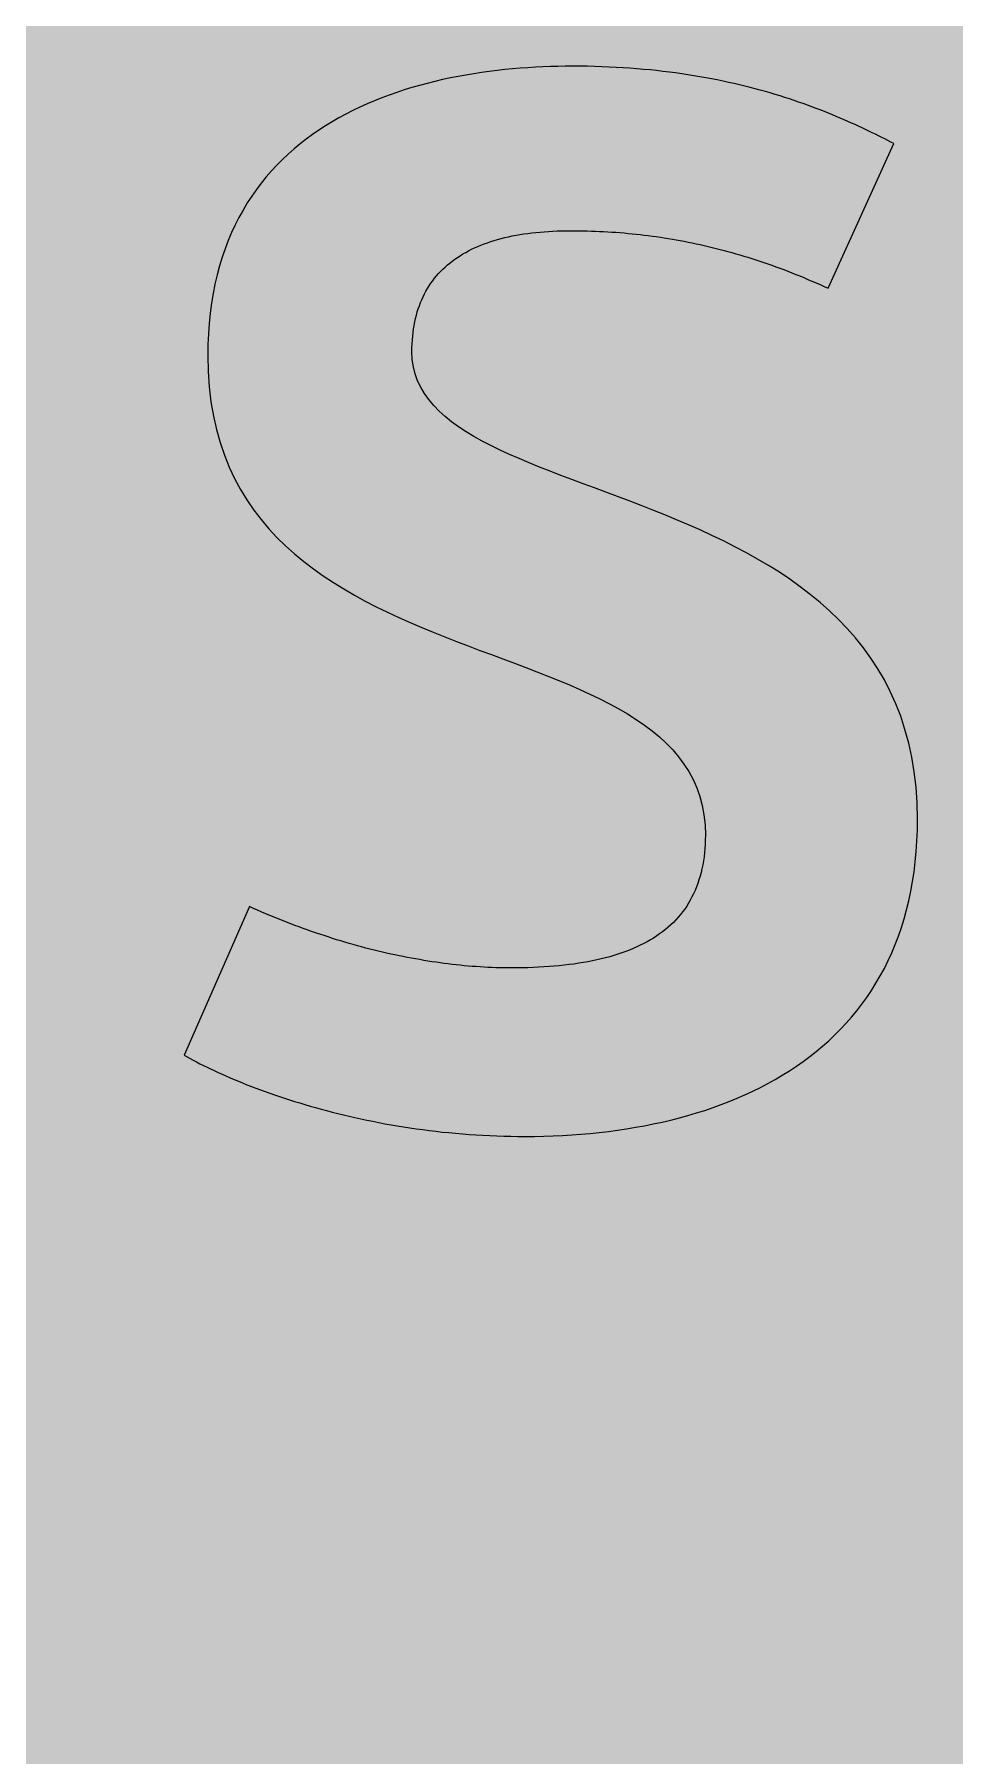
# Model space of a CAD drawing. Header units: millimetres. Extents: x 0 to 423, y 0 to 564.
# Drawn here: x 226.8 to 256.3, y 462.5 to 517.7 of the extents above; entities that cross this region are included whole.
import ezdxf

# ---------------------------------------------------------------- set-up
doc = ezdxf.new("R2010")
doc.units = ezdxf.units.MM

msp = doc.modelspace()

# ---------------------------------------------------------------- hatches: boundary and pattern name
for color, points in [(254, [(21.2189, 0.0537), (20.955, 0.0533), (20.6934, 0.0584), (20.4292, 0.066), (20.1676, 0.0787), (19.906, 0.094), (19.6469, 0.1118), (19.3853, 0.1321), (19.1262, 0.1549), (18.8671, 0.1829), (18.608, 0.2134), (18.349, 0.2464), (18.0924, 0.2845), (17.8359, 0.3251), (17.5793, 0.3683), (17.3253, 0.414), (17.0688, 0.4623), (16.8148, 0.5156), (16.5633, 0.5715), (16.3093, 0.6299), (16.0579, 0.6909), (15.809, 0.7544), (15.56, 0.823), (15.3111, 0.8941), (15.0622, 0.9677), (14.8158, 1.0439), (14.5694, 1.1227), (14.3256, 1.2065), (14.0818, 1.2903), (13.8379, 1.3792), (13.5966, 1.4707), (13.3579, 1.5672), (13.1191, 1.6637), (12.8803, 1.7628), (12.6441, 1.8669), (12.4079, 1.9736), (12.1742, 2.0803), (11.9405, 2.192), (11.7094, 2.3089), (11.4808, 2.4257), (11.2522, 2.5451), (11.0236, 2.6695), (10.7975, 2.794), (10.574, 2.9235), (10.3505, 3.0556), (10.1295, 3.1877), (9.9111, 3.3249), (9.6926, 3.4646), (9.4742, 3.6068), (9.2608, 3.7541), (9.0475, 3.9014), (8.8341, 4.0513), (8.6258, 4.2037), (8.4176, 4.3612), (8.2118, 4.5187), (8.0061, 4.6812), (7.8029, 4.8438), (7.6022, 5.0114), (7.4041, 5.1816), (7.206, 5.3518), (7.0129, 5.527), (6.8174, 5.7048), (6.6269, 5.8826), (6.4389, 6.0655), (6.2509, 6.2509), (6.0655, 6.4389), (5.8852, 6.6269), (5.7048, 6.8174), (5.527, 7.0104), (5.3518, 7.206), (5.1816, 7.4041), (5.0114, 7.6022), (4.8463, 7.8029), (4.6812, 8.0061), (4.5187, 8.2118), (4.3612, 8.4176), (4.2062, 8.6258), (4.0513, 8.8341), (3.9014, 9.0475), (3.7541, 9.2608), (3.6068, 9.4742), (3.4646, 9.6926), (3.3249, 9.9085), (3.1877, 10.1295), (3.0556, 10.3505), (2.9235, 10.574), (2.794, 10.7975), (2.6695, 11.0236), (2.5451, 11.2522), (2.4257, 11.4808), (2.3063, 11.7094), (2.192, 11.9405), (2.0803, 12.1742), (1.971, 12.4079), (1.8669, 12.6441), (1.7628, 12.8803), (1.6637, 13.1191), (1.5646, 13.3579), (1.4707, 13.5966), (1.3792, 13.8379), (1.2903, 14.0818), (1.2065, 14.3256), (1.1227, 14.5694), (1.0439, 14.8158), (0.9652, 15.0622), (0.8915, 15.3111), (0.823, 15.56), (0.7544, 15.809), (0.6883, 16.0604), (0.6274, 16.3119), (0.569, 16.5633), (0.5131, 16.8148), (0.4623, 17.0688), (0.4115, 17.3253), (0.3658, 17.5793), (0.3226, 17.8359), (0.2819, 18.0924), (0.2464, 18.3515), (0.2134, 18.608), (0.1829, 18.8671), (0.1549, 19.1262), (0.1295, 19.3878), (0.1092, 19.6469), (0.0914, 19.9085), (0.0762, 20.1701), (0.066, 20.4318), (0.0584, 20.6934), (0.0533, 20.955), (0.0508, 21.2192), (0.0522, 543.3314), (0.0533, 543.593), (0.0584, 543.8546), (0.066, 544.1188), (0.0762, 544.3804), (0.0914, 544.642), (0.1092, 544.9011), (0.1295, 545.1627), (0.1549, 545.4218), (0.1829, 545.6809), (0.2134, 545.94), (0.2464, 546.1991), (0.2819, 546.4556), (0.3226, 546.7121), (0.3658, 546.9687), (0.4115, 547.2227), (0.4623, 547.4792), (0.5131, 547.7332), (0.569, 547.9847), (0.6274, 548.2387), (0.6883, 548.4876), (0.7544, 548.7391), (0.823, 548.988), (0.8915, 549.2369), (0.9652, 549.4858), (1.0439, 549.7322), (1.1227, 549.9786), (1.2065, 550.2224), (1.2903, 550.4663), (1.3792, 550.7076), (1.4707, 550.9489), (1.5646, 551.1902), (1.6637, 551.4289), (1.7628, 551.6677), (1.8669, 551.9039), (1.971, 552.1401), (2.0803, 552.3738), (2.192, 552.6049), (2.3063, 552.8386), (2.4257, 553.0672), (2.5451, 553.2958), (2.6695, 553.5244), (2.794, 553.7505), (2.9235, 553.974), (3.0556, 554.1975), (3.1877, 554.4185), (3.3249, 554.6369), (3.4646, 554.8554), (3.6068, 555.0738), (3.7541, 555.2872), (3.9014, 555.5005), (4.0513, 555.7114), (4.2062, 555.9222), (4.3612, 556.1305), (4.5187, 556.3362), (4.6812, 556.5419), (4.8463, 556.7451), (5.0114, 556.9458), (5.1816, 557.1439), (5.3518, 557.342), (5.527, 557.5351), (5.7048, 557.7281), (5.8852, 557.9212), (6.0655, 558.1091), (6.2509, 558.2971), (6.4389, 558.4825), (6.6269, 558.6628), (6.8174, 558.8432), (7.0129, 559.021), (7.206, 559.1937), (7.4041, 559.3664), (7.6022, 559.5366), (7.8029, 559.7017), (8.0061, 559.8668), (8.2118, 560.0268), (8.4176, 560.1868), (8.6258, 560.3418), (8.8341, 560.4967), (9.0475, 560.6466), (9.2608, 560.7939), (9.4742, 560.9387), (9.6926, 561.0835), (9.9111, 561.2232), (10.1295, 561.3603), (10.3505, 561.4924), (10.574, 561.6245), (10.7975, 561.754), (11.0236, 561.8785), (11.2522, 562.0029), (11.4808, 562.1223), (11.7094, 562.2392), (11.9405, 562.356), (12.1742, 562.4678), (12.4079, 562.5744), (12.6441, 562.6811), (12.8803, 562.7853), (13.1191, 562.8843), (13.3579, 562.9834), (13.5966, 563.0774), (13.8379, 563.1688), (14.0818, 563.2577), (14.3256, 563.3415), (14.5694, 563.4253), (14.8158, 563.5041), (15.0622, 563.5803), (15.3111, 563.6539), (15.56, 563.7251), (15.809, 563.7936), (16.0579, 563.8571), (16.3093, 563.9206), (16.5633, 563.9791), (16.8148, 564.0349), (17.0688, 564.0857), (17.3253, 564.1365), (17.5793, 564.1823), (17.8359, 564.2254), (18.0924, 564.2635), (18.349, 564.3016), (18.608, 564.3347), (18.8671, 564.3651), (19.1262, 564.3931), (19.3853, 564.4185), (19.6469, 564.4388), (19.906, 564.4566), (20.1676, 564.4718), (20.4292, 564.482), (20.6934, 564.4896), (20.955, 564.4947), (21.2166, 564.4972), (402.2189, 564.4981), (402.4808, 564.4947), (402.7424, 564.4896), (403.0066, 564.482), (403.2682, 564.4718), (403.5298, 564.4566), (403.7889, 564.4388), (404.0505, 564.4185), (404.3096, 564.3931), (404.5687, 564.3651), (404.8277, 564.3347), (405.0868, 564.3016), (405.3434, 564.2635), (405.5999, 564.2254), (405.8564, 564.1823), (406.113, 564.1365), (406.367, 564.0857), (406.621, 564.0349), (406.875, 563.9791), (407.1264, 563.9206), (407.3779, 563.8571), (407.6268, 563.7936), (407.8783, 563.7251), (408.1272, 563.6539), (408.3736, 563.5803), (408.62, 563.5041), (408.8663, 563.4253), (409.1102, 563.3415), (409.354, 563.2577), (409.5979, 563.1688), (409.8392, 563.0774), (410.0805, 562.9834), (410.3192, 562.8843), (410.5554, 562.7853), (410.7942, 562.6811), (411.0279, 562.5744), (411.2616, 562.4678), (411.4952, 562.356), (411.7264, 562.2392), (411.9575, 562.1223), (412.1861, 562.0029), (412.4122, 561.8785), (412.6382, 561.754), (412.8643, 561.6245), (413.0853, 561.4924), (413.3063, 561.3603), (413.5272, 561.2232), (413.7457, 561.0835), (413.9616, 560.9387), (414.1775, 560.7939), (414.3908, 560.6466), (414.6017, 560.4967), (414.8125, 560.3418), (415.0208, 560.1868), (415.2265, 560.0268), (415.4297, 559.8668), (415.6329, 559.7017), (415.8336, 559.5366), (416.0342, 559.3664), (416.2298, 559.1937), (416.4254, 559.021), (416.6184, 558.8432), (416.8089, 558.6628), (416.9994, 558.4825), (417.1848, 558.2971), (417.3703, 558.1091), (417.5531, 557.9212), (417.7335, 557.7281), (417.9087, 557.5351), (418.084, 557.342), (418.2567, 557.1439), (418.4244, 556.9458), (418.592, 556.7451), (418.7546, 556.5419), (418.9171, 556.3362), (419.0746, 556.1305), (419.2321, 555.9222), (419.3845, 555.7114), (419.5369, 555.5005), (419.6842, 555.2872), (419.829, 555.0738), (419.9712, 554.8554), (420.1109, 554.6369), (420.2481, 554.4185), (420.3827, 554.1975), (420.5148, 553.974), (420.6418, 553.7505), (420.7688, 553.5244), (420.8907, 553.2958), (421.0126, 553.0672), (421.1295, 552.8386), (421.2438, 552.6049), (421.3555, 552.3738), (421.4647, 552.1401), (421.5689, 551.9039), (421.673, 551.6677), (421.7746, 551.4289), (421.8711, 551.1902), (421.9651, 550.9489), (422.0566, 550.7076), (422.1455, 550.4663), (422.2318, 550.2224), (422.3131, 549.9786), (422.3918, 549.7322), (422.4706, 549.4858), (422.5442, 549.2369), (422.6128, 548.988), (422.6814, 548.7391), (422.7449, 548.4876), (422.8084, 548.2387), (422.8668, 547.9847), (422.9227, 547.7332), (422.9735, 547.4792), (423.0243, 547.2227), (423.07, 546.9687), (423.1132, 546.7121), (423.1513, 546.4556), (423.1894, 546.1991), (423.2224, 545.94), (423.2529, 545.6809), (423.2808, 545.4218), (423.3037, 545.1627), (423.3266, 544.9011), (423.3443, 544.642), (423.357, 544.3804), (423.3697, 544.1188), (423.3774, 543.8546), (423.3824, 543.593), (423.385, 543.3314), (423.3855, 21.2203), (423.3824, 20.955), (423.3774, 20.6934), (423.3697, 20.4318), (423.357, 20.1701), (423.3443, 19.9085), (423.3266, 19.6469), (423.3037, 19.3878), (423.2808, 19.1262), (423.2529, 18.8671), (423.2224, 18.608), (423.1894, 18.3515), (423.1513, 18.0924), (423.1132, 17.8359), (423.07, 17.5793), (423.0243, 17.3253), (422.9735, 17.0688), (422.9227, 16.8148), (422.8668, 16.5633), (422.8084, 16.3119), (422.7449, 16.0604), (422.6814, 15.809), (422.6128, 15.56), (422.5442, 15.3111), (422.4706, 15.0622), (422.3918, 14.8158), (422.3131, 14.5694), (422.2318, 14.3256), (422.1455, 14.0818), (422.0566, 13.8379), (421.9651, 13.5966), (421.8711, 13.3579), (421.7746, 13.1191), (421.673, 12.8803), (421.5689, 12.6441), (421.4647, 12.4079), (421.3555, 12.1742), (421.2438, 11.9405), (421.1295, 11.7094), (421.0126, 11.4808), (420.8907, 11.2522), (420.7688, 11.0236), (420.6418, 10.7975), (420.5148, 10.574), (420.3827, 10.3505), (420.2481, 10.1295), (420.1109, 9.9085), (419.9712, 9.6926), (419.829, 9.4742), (419.6842, 9.2608), (419.5369, 9.0475), (419.3845, 8.8341), (419.2321, 8.6258), (419.0746, 8.4176), (418.9171, 8.2118), (418.7546, 8.0061), (418.592, 7.8029), (418.4244, 7.6022), (418.2567, 7.4041), (418.084, 7.206), (417.9087, 7.0104), (417.7335, 6.8174), (417.5531, 6.6269), (417.3703, 6.4389), (417.1848, 6.2509), (416.9994, 6.0655), (416.8089, 5.8826), (416.6184, 5.7048), (416.4254, 5.527), (416.2298, 5.3518), (416.0342, 5.1816), (415.8336, 5.0114), (415.6329, 4.8438), (415.4297, 4.6812), (415.2265, 4.5187), (415.0208, 4.3612), (414.8125, 4.2037), (414.6017, 4.0513), (414.3908, 3.9014), (414.1775, 3.7541), (413.9616, 3.6068), (413.7457, 3.4646), (413.5272, 3.3249), (413.3063, 3.1877), (413.0853, 3.0556), (412.8643, 2.9235), (412.6382, 2.794), (412.4122, 2.6695), (412.1861, 2.5451), (411.9575, 2.4257), (411.7264, 2.3089), (411.4952, 2.192), (411.2616, 2.0803), (411.0279, 1.9736), (410.7942, 1.8669), (410.5554, 1.7628), (410.3192, 1.6637), (410.0805, 1.5672), (409.8392, 1.4707), (409.5979, 1.3792), (409.354, 1.2903), (409.1102, 1.2065), (408.8663, 1.1227), (408.62, 1.0439), (408.3736, 0.9677), (408.1272, 0.8941), (407.8783, 0.823), (407.6268, 0.7544), (407.3779, 0.6909), (407.1264, 0.6299), (406.875, 0.5715), (406.621, 0.5156), (406.367, 0.4623), (406.113, 0.414), (405.8564, 0.3683), (405.5999, 0.3251), (405.3434, 0.2845), (405.0868, 0.2464), (404.8277, 0.2134), (404.5687, 0.1829), (404.3096, 0.1549), (404.0505, 0.1321), (403.7889, 0.1118), (403.5298, 0.094), (403.2682, 0.0787), (403.0066, 0.066), (402.7424, 0.0584), (402.4808, 0.0533), (402.2166, 0.0533)]), (59, [(242.51, 482.3711), (242.8088, 482.3714), (243.1085, 482.3765), (243.4082, 482.3866), (243.7079, 482.4019), (244.0051, 482.4197), (244.2997, 482.44), (244.5969, 482.4654), (244.889, 482.4959), (245.1837, 482.5314), (245.4732, 482.5695), (245.7628, 482.6127), (246.0498, 482.661), (246.3368, 482.7118), (246.6188, 482.7676), (246.9007, 482.8286), (247.1801, 482.8946), (247.4544, 482.9658), (247.7287, 483.0394), (247.998, 483.1207), (248.2672, 483.2045), (248.5314, 483.2934), (248.793, 483.3874), (249.0495, 483.4865), (249.3061, 483.5931), (249.555, 483.7024), (249.8039, 483.8167), (250.0478, 483.936), (250.2865, 484.0605), (250.5202, 484.1926), (250.7513, 484.3272), (250.9774, 484.4694), (251.2009, 484.6168), (251.4168, 484.7692), (251.6302, 484.9266), (251.8359, 485.0892), (252.0391, 485.2594), (252.2372, 485.4346), (252.4277, 485.615), (252.6132, 485.8029), (252.7935, 485.9934), (252.9688, 486.1941), (253.1389, 486.3973), (253.3015, 486.6081), (253.4564, 486.824), (253.6088, 487.0475), (253.7511, 487.2761), (253.8882, 487.5124), (254.0203, 487.7537), (254.1422, 488.0026), (254.2591, 488.2566), (254.3683, 488.5182), (254.4699, 488.7874), (254.5664, 489.0618), (254.6528, 489.3412), (254.7315, 489.6282), (254.8052, 489.9228), (254.8687, 490.2251), (254.9246, 490.5324), (254.9728, 490.8474), (255.0109, 491.17), (255.0414, 491.5002), (255.0643, 491.8354), (255.077, 492.1783), (255.082, 492.5314), (255.0693, 493.0572), (255.0363, 493.5626), (254.9779, 494.0529), (254.8992, 494.5228), (254.8001, 494.9749), (254.6807, 495.4118), (254.5436, 495.8309), (254.3861, 496.2347), (254.2108, 496.6208), (254.0203, 496.9942), (253.812, 497.3523), (253.5885, 497.6952), (253.3498, 498.0229), (253.0958, 498.3404), (252.8291, 498.6426), (252.5522, 498.9347), (252.2601, 499.2141), (251.9604, 499.4808), (251.648, 499.7374), (251.3254, 499.9838), (250.9952, 500.22), (250.6574, 500.446), (250.3119, 500.6619), (249.9589, 500.8702), (249.6007, 501.0709), (249.235, 501.2639), (248.8667, 501.4493), (248.4958, 501.6271), (248.1199, 501.7999), (247.744, 501.9675), (247.3655, 502.1275), (246.9845, 502.285), (246.6061, 502.4374), (246.2276, 502.5847), (245.8491, 502.7295), (245.4758, 502.8717), (245.1024, 503.0089), (244.7341, 503.1461), (244.3709, 503.2807), (244.0127, 503.4153), (243.6597, 503.5499), (243.3142, 503.682), (242.9739, 503.8166), (242.6437, 503.9512), (242.3236, 504.0859), (242.0112, 504.223), (241.7089, 504.3627), (241.4194, 504.505), (241.14, 504.6497), (240.8733, 504.7971), (240.6218, 504.9495), (240.3831, 505.1069), (240.1595, 505.2695), (239.9513, 505.4371), (239.7582, 505.6099), (239.5855, 505.7902), (239.428, 505.9782), (239.2883, 506.1712), (239.1689, 506.3719), (239.0699, 506.5827), (238.9911, 506.8011), (238.9353, 507.0297), (238.8997, 507.2659), (238.8895, 507.5149), (238.8895, 507.6419), (238.8946, 507.7663), (238.9022, 507.8882), (238.9124, 508.0076), (238.9251, 508.127), (238.9403, 508.2413), (238.9581, 508.3556), (238.9784, 508.4648), (239.0038, 508.574), (239.0292, 508.6807), (239.0597, 508.7849), (239.0902, 508.8865), (239.1258, 508.9855), (239.1639, 509.0846), (239.202, 509.1786), (239.2451, 509.2725), (239.2909, 509.364), (239.3366, 509.4529), (239.3874, 509.5392), (239.4407, 509.6231), (239.4966, 509.7069), (239.5525, 509.7856), (239.6134, 509.8644), (239.6769, 509.9406), (239.7404, 510.0142), (239.809, 510.0879), (239.8776, 510.1565), (239.9513, 510.225), (240.0249, 510.2911), (240.1011, 510.3546), (240.1799, 510.4155), (240.2611, 510.4765), (240.345, 510.5349), (240.4313, 510.5883), (240.5202, 510.6441), (240.6117, 510.6949), (240.7031, 510.7457), (240.7971, 510.794), (240.8961, 510.8397), (240.9952, 510.8829), (241.0968, 510.9261), (241.1984, 510.9642), (241.3051, 511.0048), (241.4118, 511.0404), (241.521, 511.0759), (241.6327, 511.1064), (241.747, 511.1394), (241.8639, 511.1674), (241.9807, 511.1953), (242.1001, 511.2207), (242.222, 511.2436), (242.3439, 511.2639), (242.4709, 511.2842), (242.5979, 511.302), (242.7275, 511.3198), (242.857, 511.335), (242.9916, 511.3477), (243.1237, 511.3579), (243.2609, 511.368), (243.4006, 511.3757), (243.5403, 511.3807), (243.68, 511.3858), (243.8248, 511.3884), (243.9695, 511.3884), (244.1042, 511.3884), (244.2362, 511.3858), (244.3683, 511.3858), (244.5029, 511.3807), (244.635, 511.3782), (244.7671, 511.3731), (244.8992, 511.368), (245.0287, 511.3604), (245.1608, 511.3553), (245.2903, 511.3452), (245.4224, 511.3376), (245.552, 511.3274), (245.6815, 511.3172), (245.8136, 511.3045), (245.9431, 511.2918), (246.0727, 511.2791), (246.1997, 511.2664), (246.3292, 511.2512), (246.4587, 511.2334), (246.5883, 511.2182), (246.7153, 511.2004), (246.8448, 511.1801), (246.9718, 511.1623), (247.0988, 511.142), (247.2284, 511.1191), (247.3554, 511.0963), (247.4824, 511.0734), (247.6119, 511.0505), (247.7389, 511.0251), (247.8659, 510.9997), (247.9929, 510.9718), (248.1199, 510.9439), (248.2469, 510.9159), (248.3739, 510.8854), (248.5009, 510.855), (248.6279, 510.8245), (248.7574, 510.7915), (248.8844, 510.7584), (249.0114, 510.7229), (249.1384, 510.6873), (249.2654, 510.6518), (249.3924, 510.6137), (249.5194, 510.5756), (249.6464, 510.5375), (249.7734, 510.4968), (249.903, 510.4562), (250.03, 510.413), (250.157, 510.3698), (250.2865, 510.3266), (250.4135, 510.2809), (250.5405, 510.2352), (250.6701, 510.1895), (250.7971, 510.1412), (250.9266, 510.093), (251.0561, 510.0422), (251.1831, 509.9914), (251.3127, 509.9406), (251.4422, 509.8872), (251.5718, 509.8313), (251.7013, 509.778), (251.8334, 509.7221), (251.9629, 509.6637), (252.0925, 509.6053), (252.2245, 509.5469), (254.321, 514.1842), (254.2261, 514.2306), (254.1321, 514.2789), (254.0356, 514.3297), (253.9365, 514.3779), (253.8349, 514.4287), (253.7333, 514.4795), (253.6292, 514.5303), (253.5225, 514.5811), (253.4158, 514.6319), (253.3066, 514.6853), (253.1948, 514.7361), (253.0805, 514.7894), (252.9637, 514.8402), (252.8468, 514.8936), (252.7275, 514.9469), (252.6055, 514.9977), (252.4811, 515.051), (252.3541, 515.1044), (252.2271, 515.1552), (252.0975, 515.2085), (251.9655, 515.2593), (251.8308, 515.3101), (251.6937, 515.3609), (251.5565, 515.4117), (251.4143, 515.4625), (251.272, 515.5133), (251.1273, 515.5641), (250.9799, 515.6124), (250.8301, 515.6606), (250.6777, 515.7089), (250.5227, 515.7546), (250.3653, 515.8029), (250.2078, 515.8486), (250.0452, 515.8918), (249.8827, 515.9375), (249.7176, 515.9807), (249.5474, 516.0213), (249.3772, 516.0645), (249.2045, 516.1051), (249.0292, 516.1432), (248.8514, 516.1813), (248.6685, 516.2194), (248.4857, 516.255), (248.3002, 516.2906), (248.1123, 516.3236), (247.9218, 516.3541), (247.7287, 516.3871), (247.5332, 516.415), (247.335, 516.443), (247.1344, 516.4709), (246.9286, 516.4938), (246.7229, 516.5192), (246.5146, 516.5395), (246.3013, 516.5598), (246.0879, 516.5776), (245.8695, 516.5954), (245.651, 516.6106), (245.4275, 516.6233), (245.2014, 516.6335), (244.9754, 516.6436), (244.7442, 516.6512), (244.508, 516.6563), (244.2718, 516.6589), (244.033, 516.6589), (243.7994, 516.6589), (243.5631, 516.6538), (243.3244, 516.6487), (243.0856, 516.6385), (242.8443, 516.6284), (242.6005, 516.6131), (242.3541, 516.5954), (242.1077, 516.5725), (241.8613, 516.5496), (241.6124, 516.5217), (241.3635, 516.4912), (241.1146, 516.4557), (240.8657, 516.4201), (240.6167, 516.3769), (240.3678, 516.3312), (240.1189, 516.2829), (239.87, 516.2296), (239.6211, 516.1712), (239.3747, 516.1102), (239.1283, 516.0442), (238.8845, 515.9731), (238.6406, 515.8994), (238.3993, 515.8181), (238.1606, 515.7343), (237.9218, 515.6454), (237.6856, 515.5514), (237.4544, 515.4549), (237.2233, 515.3508), (236.9972, 515.2415), (236.7712, 515.1272), (236.5502, 515.0079), (236.3343, 514.8809), (236.1184, 514.7513), (235.9101, 514.6142), (235.7018, 514.4719), (235.5012, 514.3246), (235.3031, 514.1697), (235.11, 514.0096), (234.9221, 513.842), (234.7392, 513.6693), (234.5614, 513.4915), (234.3887, 513.3061), (234.221, 513.113), (234.061, 512.9149), (233.9061, 512.7092), (233.7562, 512.4983), (233.614, 512.2774), (233.4768, 512.0513), (233.3473, 511.8176), (233.2253, 511.5763), (233.111, 511.3299), (233.0018, 511.0734), (232.9028, 510.8092), (232.8088, 510.54), (232.725, 510.2606), (232.6462, 509.9736), (232.5776, 509.6789), (232.5192, 509.3767), (232.4684, 509.0668), (232.4252, 508.7468), (232.3922, 508.4216), (232.3668, 508.0864), (232.3541, 507.7409), (232.349, 507.3879), (232.3592, 506.8748), (232.3948, 506.382), (232.4506, 505.907), (232.5268, 505.4524), (232.6259, 505.018), (232.7427, 504.5989), (232.8799, 504.2002), (233.0323, 503.8166), (233.205, 503.4483), (233.393, 503.0978), (233.5987, 502.7625), (233.8197, 502.4399), (234.0534, 502.1326), (234.3023, 501.8405), (234.5639, 501.5586), (234.8382, 501.2893), (235.1253, 501.0328), (235.4224, 500.7889), (235.7298, 500.5553), (236.0447, 500.3292), (236.3699, 500.1158), (236.7026, 499.9101), (237.0455, 499.712), (237.3909, 499.524), (237.744, 499.3411), (238.1021, 499.1659), (238.4654, 498.9982), (238.8311, 498.8357), (239.1994, 498.6782), (239.5703, 498.5233), (239.9436, 498.3734), (240.317, 498.2286), (240.6904, 498.0864), (241.0638, 497.9441), (241.4346, 497.807), (241.8029, 497.6673), (242.1712, 497.5301), (242.5319, 497.393), (242.89, 497.2558), (243.2431, 497.1186), (243.5911, 496.9789), (243.9314, 496.8367), (244.2642, 496.6894), (244.5893, 496.5421), (244.9068, 496.3897), (245.2141, 496.2322), (245.5113, 496.0722), (245.7958, 495.9045), (246.0701, 495.7318), (246.3317, 495.5515), (246.5807, 495.366), (246.8169, 495.1705), (247.0353, 494.9673), (247.2411, 494.7539), (247.429, 494.5329), (247.6017, 494.3018), (247.7567, 494.0605), (247.8938, 493.8065), (248.0107, 493.5423), (248.1072, 493.2629), (248.1859, 492.9734), (248.2418, 492.6711), (248.2748, 492.3536), (248.2875, 492.0209), (248.285, 491.8761), (248.2799, 491.7364), (248.2723, 491.5967), (248.2596, 491.4621), (248.2444, 491.3274), (248.2266, 491.1979), (248.2037, 491.0709), (248.1783, 490.9464), (248.1504, 490.8245), (248.1174, 490.7051), (248.0818, 490.5883), (248.0437, 490.474), (248.0031, 490.3622), (247.9573, 490.253), (247.9091, 490.1463), (247.8583, 490.0447), (247.8049, 489.9431), (247.7465, 489.8441), (247.6881, 489.7501), (247.6246, 489.6561), (247.556, 489.5647), (247.4874, 489.4783), (247.4138, 489.392), (247.3401, 489.3081), (247.2614, 489.2269), (247.1801, 489.1481), (247.0937, 489.0719), (247.0074, 488.9983), (246.9159, 488.9271), (246.822, 488.8586), (246.728, 488.7925), (246.6289, 488.7265), (246.5248, 488.6655), (246.4206, 488.6046), (246.314, 488.5487), (246.2022, 488.4928), (246.0904, 488.4395), (245.9736, 488.3887), (245.8568, 488.3404), (245.7348, 488.2921), (245.6104, 488.249), (245.4834, 488.2058), (245.3564, 488.1651), (245.2243, 488.127), (245.0897, 488.0915), (244.9525, 488.0559), (244.8128, 488.0254), (244.6706, 487.995), (244.5258, 487.967), (244.3785, 487.9391), (244.2286, 487.9162), (244.0762, 487.8934), (243.9213, 487.873), (243.7638, 487.8553), (243.6038, 487.8375), (243.4438, 487.8222), (243.2787, 487.8095), (243.111, 487.7994), (242.9434, 487.7892), (242.7707, 487.7816), (242.5979, 487.7765), (242.4227, 487.7714), (242.2449, 487.7689), (242.0645, 487.7689), (241.9401, 487.7689), (241.8182, 487.7689), (241.6962, 487.7714), (241.5718, 487.7765), (241.4473, 487.7816), (241.3229, 487.7867), (241.1959, 487.7918), (241.0714, 487.7994), (240.9444, 487.8095), (240.8174, 487.8172), (240.6904, 487.8299), (240.5634, 487.84), (240.4339, 487.8527), (240.3069, 487.8654), (240.1773, 487.8807), (240.0478, 487.8959), (239.9182, 487.9137), (239.7887, 487.9315), (239.6592, 487.9492), (239.5296, 487.967), (239.3975, 487.9873), (239.268, 488.0102), (239.1359, 488.0331), (239.0038, 488.0559), (238.8718, 488.0788), (238.7397, 488.1042), (238.6076, 488.1296), (238.4755, 488.1575), (238.3434, 488.1855), (238.2114, 488.2134), (238.0767, 488.2439), (237.9447, 488.2744), (237.81, 488.3074), (237.678, 488.3404), (237.5433, 488.3734), (237.4113, 488.4064), (237.2766, 488.442), (237.142, 488.4801), (237.0099, 488.5157), (236.8753, 488.5538), (236.7407, 488.5944), (236.6086, 488.6325), (236.474, 488.6731), (236.3394, 488.7163), (236.2048, 488.7595), (236.0727, 488.8027), (235.9381, 488.8459), (235.8034, 488.8916), (235.6714, 488.9373), (235.5367, 488.9856), (235.4021, 489.0338), (235.27, 489.0821), (235.1354, 489.1329), (235.0033, 489.1811), (234.8713, 489.2345), (234.7366, 489.2853), (234.6046, 489.3386), (234.4725, 489.3945), (234.3404, 489.4478), (234.2083, 489.5037), (234.0762, 489.5596), (233.9442, 489.618), (233.8121, 489.6764), (233.6825, 489.7349), (231.5877, 484.9742), (231.6836, 484.919), (231.7826, 484.8657), (231.8842, 484.8098), (231.9909, 484.7565), (232.0976, 484.7006), (232.2093, 484.6447), (232.3236, 484.5888), (232.4379, 484.5329), (232.5573, 484.4771), (232.6792, 484.4212), (232.8037, 484.3653), (232.9307, 484.3094), (233.0602, 484.251), (233.1923, 484.1951), (233.3269, 484.1392), (233.4641, 484.0834), (233.6013, 484.0275), (233.7435, 483.9741), (233.8883, 483.9183), (234.0356, 483.8624), (234.1855, 483.809), (234.3353, 483.7532), (234.4903, 483.6998), (234.6452, 483.6465), (234.8052, 483.5931), (234.9652, 483.5423), (235.1278, 483.4915), (235.2929, 483.4407), (235.4605, 483.3899), (235.6307, 483.3391), (235.8034, 483.2909), (235.9762, 483.2426), (236.1514, 483.1969), (236.3292, 483.1486), (236.5096, 483.1029), (236.6924, 483.0597), (236.8753, 483.0166), (237.0633, 482.9734), (237.2512, 482.9327), (237.4392, 482.8921), (237.6322, 482.854), (237.8253, 482.8159), (238.0209, 482.7778), (238.219, 482.7422), (238.4171, 482.7092), (238.6178, 482.6762), (238.821, 482.6457), (239.0242, 482.6152), (239.2324, 482.5873), (239.4382, 482.5619), (239.649, 482.5365), (239.8598, 482.5111), (240.0706, 482.4908), (240.2865, 482.4705), (240.5024, 482.4527), (240.7183, 482.4349), (240.9368, 482.4197), (241.1578, 482.407), (241.3787, 482.3968), (241.6023, 482.3866), (241.8283, 482.379), (242.0518, 482.3739), (242.2804, 482.3714), (242.509, 482.3689)])]:
    msp.add_hatch(color=color).paths.add_polyline_path(points)

# ---------------------------------------------------------------- linework, layer by layer
at = {"color": 59}
msp.add_lwpolyline([(242.51, 482.3711), (242.8088, 482.3714), (243.1085, 482.3765), (243.4082, 482.3866), (243.7079, 482.4019), (244.0051, 482.4197), (244.2997, 482.44), (244.5969, 482.4654), (244.889, 482.4959), (245.1837, 482.5314), (245.4732, 482.5695), (245.7628, 482.6127), (246.0498, 482.661), (246.3368, 482.7118), (246.6188, 482.7676), (246.9007, 482.8286), (247.1801, 482.8946), (247.4544, 482.9658), (247.7287, 483.0394), (247.998, 483.1207), (248.2672, 483.2045), (248.5314, 483.2934), (248.793, 483.3874), (249.0495, 483.4865), (249.3061, 483.5931), (249.555, 483.7024), (249.8039, 483.8167), (250.0478, 483.936), (250.2865, 484.0605), (250.5202, 484.1926), (250.7513, 484.3272), (250.9774, 484.4694), (251.2009, 484.6168), (251.4168, 484.7692), (251.6302, 484.9266), (251.8359, 485.0892), (252.0391, 485.2594), (252.2372, 485.4346), (252.4277, 485.615), (252.6132, 485.8029), (252.7935, 485.9934), (252.9688, 486.1941), (253.1389, 486.3973), (253.3015, 486.6081), (253.4564, 486.824), (253.6088, 487.0475), (253.7511, 487.2761), (253.8882, 487.5124), (254.0203, 487.7537), (254.1422, 488.0026), (254.2591, 488.2566), (254.3683, 488.5182), (254.4699, 488.7874), (254.5664, 489.0618), (254.6528, 489.3412), (254.7315, 489.6282), (254.8052, 489.9228), (254.8687, 490.2251), (254.9246, 490.5324), (254.9728, 490.8474), (255.0109, 491.17), (255.0414, 491.5002), (255.0643, 491.8354), (255.077, 492.1783), (255.082, 492.5314), (255.0693, 493.0572), (255.0363, 493.5626), (254.9779, 494.0529), (254.8992, 494.5228), (254.8001, 494.9749), (254.6807, 495.4118), (254.5436, 495.8309), (254.3861, 496.2347), (254.2108, 496.6208), (254.0203, 496.9942), (253.812, 497.3523), (253.5885, 497.6952), (253.3498, 498.0229), (253.0958, 498.3404), (252.8291, 498.6426), (252.5522, 498.9347), (252.2601, 499.2141), (251.9604, 499.4808), (251.648, 499.7374), (251.3254, 499.9838), (250.9952, 500.22), (250.6574, 500.446), (250.3119, 500.6619), (249.9589, 500.8702), (249.6007, 501.0709), (249.235, 501.2639), (248.8667, 501.4493), (248.4958, 501.6271), (248.1199, 501.7999), (247.744, 501.9675), (247.3655, 502.1275), (246.9845, 502.285), (246.6061, 502.4374), (246.2276, 502.5847), (245.8491, 502.7295), (245.4758, 502.8717), (245.1024, 503.0089), (244.7341, 503.1461), (244.3709, 503.2807), (244.0127, 503.4153), (243.6597, 503.5499), (243.3142, 503.682), (242.9739, 503.8166), (242.6437, 503.9512), (242.3236, 504.0859), (242.0112, 504.223), (241.7089, 504.3627), (241.4194, 504.505), (241.14, 504.6497), (240.8733, 504.7971), (240.6218, 504.9495), (240.3831, 505.1069), (240.1595, 505.2695), (239.9513, 505.4371), (239.7582, 505.6099), (239.5855, 505.7902), (239.428, 505.9782), (239.2883, 506.1712), (239.1689, 506.3719), (239.0699, 506.5827), (238.9911, 506.8011), (238.9353, 507.0297), (238.8997, 507.2659), (238.8895, 507.5149), (238.8895, 507.6419), (238.8946, 507.7663), (238.9022, 507.8882), (238.9124, 508.0076), (238.9251, 508.127), (238.9403, 508.2413), (238.9581, 508.3556), (238.9784, 508.4648), (239.0038, 508.574), (239.0292, 508.6807), (239.0597, 508.7849), (239.0902, 508.8865), (239.1258, 508.9855), (239.1639, 509.0846), (239.202, 509.1786), (239.2451, 509.2725), (239.2909, 509.364), (239.3366, 509.4529), (239.3874, 509.5392), (239.4407, 509.6231), (239.4966, 509.7069), (239.5525, 509.7856), (239.6134, 509.8644), (239.6769, 509.9406), (239.7404, 510.0142), (239.809, 510.0879), (239.8776, 510.1565), (239.9513, 510.225), (240.0249, 510.2911), (240.1011, 510.3546), (240.1799, 510.4155), (240.2611, 510.4765), (240.345, 510.5349), (240.4313, 510.5883), (240.5202, 510.6441), (240.6117, 510.6949), (240.7031, 510.7457), (240.7971, 510.794), (240.8961, 510.8397), (240.9952, 510.8829), (241.0968, 510.9261), (241.1984, 510.9642), (241.3051, 511.0048), (241.4118, 511.0404), (241.521, 511.0759), (241.6327, 511.1064), (241.747, 511.1394), (241.8639, 511.1674), (241.9807, 511.1953), (242.1001, 511.2207), (242.222, 511.2436), (242.3439, 511.2639), (242.4709, 511.2842), (242.5979, 511.302), (242.7275, 511.3198), (242.857, 511.335), (242.9916, 511.3477), (243.1237, 511.3579), (243.2609, 511.368), (243.4006, 511.3757), (243.5403, 511.3807), (243.68, 511.3858), (243.8248, 511.3884), (243.9695, 511.3884), (244.1042, 511.3884), (244.2362, 511.3858), (244.3683, 511.3858), (244.5029, 511.3807), (244.635, 511.3782), (244.7671, 511.3731), (244.8992, 511.368), (245.0287, 511.3604), (245.1608, 511.3553), (245.2903, 511.3452), (245.4224, 511.3376), (245.552, 511.3274), (245.6815, 511.3172), (245.8136, 511.3045), (245.9431, 511.2918), (246.0727, 511.2791), (246.1997, 511.2664), (246.3292, 511.2512), (246.4587, 511.2334), (246.5883, 511.2182), (246.7153, 511.2004), (246.8448, 511.1801), (246.9718, 511.1623), (247.0988, 511.142), (247.2284, 511.1191), (247.3554, 511.0963), (247.4824, 511.0734), (247.6119, 511.0505), (247.7389, 511.0251), (247.8659, 510.9997), (247.9929, 510.9718), (248.1199, 510.9439), (248.2469, 510.9159), (248.3739, 510.8854), (248.5009, 510.855), (248.6279, 510.8245), (248.7574, 510.7915), (248.8844, 510.7584), (249.0114, 510.7229), (249.1384, 510.6873), (249.2654, 510.6518), (249.3924, 510.6137), (249.5194, 510.5756), (249.6464, 510.5375), (249.7734, 510.4968), (249.903, 510.4562), (250.03, 510.413), (250.157, 510.3698), (250.2865, 510.3266), (250.4135, 510.2809), (250.5405, 510.2352), (250.6701, 510.1895), (250.7971, 510.1412), (250.9266, 510.093), (251.0561, 510.0422), (251.1831, 509.9914), (251.3127, 509.9406), (251.4422, 509.8872), (251.5718, 509.8313), (251.7013, 509.778), (251.8334, 509.7221), (251.9629, 509.6637), (252.0925, 509.6053), (252.2245, 509.5469), (254.321, 514.1842), (254.2261, 514.2306), (254.1321, 514.2789), (254.0356, 514.3297), (253.9365, 514.3779), (253.8349, 514.4287), (253.7333, 514.4795), (253.6292, 514.5303), (253.5225, 514.5811), (253.4158, 514.6319), (253.3066, 514.6853), (253.1948, 514.7361), (253.0805, 514.7894), (252.9637, 514.8402), (252.8468, 514.8936), (252.7275, 514.9469), (252.6055, 514.9977), (252.4811, 515.051), (252.3541, 515.1044), (252.2271, 515.1552), (252.0975, 515.2085), (251.9655, 515.2593), (251.8308, 515.3101), (251.6937, 515.3609), (251.5565, 515.4117), (251.4143, 515.4625), (251.272, 515.5133), (251.1273, 515.5641), (250.9799, 515.6124), (250.8301, 515.6606), (250.6777, 515.7089), (250.5227, 515.7546), (250.3653, 515.8029), (250.2078, 515.8486), (250.0452, 515.8918), (249.8827, 515.9375), (249.7176, 515.9807), (249.5474, 516.0213), (249.3772, 516.0645), (249.2045, 516.1051), (249.0292, 516.1432), (248.8514, 516.1813), (248.6685, 516.2194), (248.4857, 516.255), (248.3002, 516.2906), (248.1123, 516.3236), (247.9218, 516.3541), (247.7287, 516.3871), (247.5332, 516.415), (247.335, 516.443), (247.1344, 516.4709), (246.9286, 516.4938), (246.7229, 516.5192), (246.5146, 516.5395), (246.3013, 516.5598), (246.0879, 516.5776), (245.8695, 516.5954), (245.651, 516.6106), (245.4275, 516.6233), (245.2014, 516.6335), (244.9754, 516.6436), (244.7442, 516.6512), (244.508, 516.6563), (244.2718, 516.6589), (244.033, 516.6589), (243.7994, 516.6589), (243.5631, 516.6538), (243.3244, 516.6487), (243.0856, 516.6385), (242.8443, 516.6284), (242.6005, 516.6131), (242.3541, 516.5954), (242.1077, 516.5725), (241.8613, 516.5496), (241.6124, 516.5217), (241.3635, 516.4912), (241.1146, 516.4557), (240.8657, 516.4201), (240.6167, 516.3769), (240.3678, 516.3312), (240.1189, 516.2829), (239.87, 516.2296), (239.6211, 516.1712), (239.3747, 516.1102), (239.1283, 516.0442), (238.8845, 515.9731), (238.6406, 515.8994), (238.3993, 515.8181), (238.1606, 515.7343), (237.9218, 515.6454), (237.6856, 515.5514), (237.4544, 515.4549), (237.2233, 515.3508), (236.9972, 515.2415), (236.7712, 515.1272), (236.5502, 515.0079), (236.3343, 514.8809), (236.1184, 514.7513), (235.9101, 514.6142), (235.7018, 514.4719), (235.5012, 514.3246), (235.3031, 514.1697), (235.11, 514.0096), (234.9221, 513.842), (234.7392, 513.6693), (234.5614, 513.4915), (234.3887, 513.3061), (234.221, 513.113), (234.061, 512.9149), (233.9061, 512.7092), (233.7562, 512.4983), (233.614, 512.2774), (233.4768, 512.0513), (233.3473, 511.8176), (233.2253, 511.5763), (233.111, 511.3299), (233.0018, 511.0734), (232.9028, 510.8092), (232.8088, 510.54), (232.725, 510.2606), (232.6462, 509.9736), (232.5776, 509.6789), (232.5192, 509.3767), (232.4684, 509.0668), (232.4252, 508.7468), (232.3922, 508.4216), (232.3668, 508.0864), (232.3541, 507.7409), (232.349, 507.3879), (232.3592, 506.8748), (232.3948, 506.382), (232.4506, 505.907), (232.5268, 505.4524), (232.6259, 505.018), (232.7427, 504.5989), (232.8799, 504.2002), (233.0323, 503.8166), (233.205, 503.4483), (233.393, 503.0978), (233.5987, 502.7625), (233.8197, 502.4399), (234.0534, 502.1326), (234.3023, 501.8405), (234.5639, 501.5586), (234.8382, 501.2893), (235.1253, 501.0328), (235.4224, 500.7889), (235.7298, 500.5553), (236.0447, 500.3292), (236.3699, 500.1158), (236.7026, 499.9101), (237.0455, 499.712), (237.3909, 499.524), (237.744, 499.3411), (238.1021, 499.1659), (238.4654, 498.9982), (238.8311, 498.8357), (239.1994, 498.6782), (239.5703, 498.5233), (239.9436, 498.3734), (240.317, 498.2286), (240.6904, 498.0864), (241.0638, 497.9441), (241.4346, 497.807), (241.8029, 497.6673), (242.1712, 497.5301), (242.5319, 497.393), (242.89, 497.2558), (243.2431, 497.1186), (243.5911, 496.9789), (243.9314, 496.8367), (244.2642, 496.6894), (244.5893, 496.5421), (244.9068, 496.3897), (245.2141, 496.2322), (245.5113, 496.0722), (245.7958, 495.9045), (246.0701, 495.7318), (246.3317, 495.5515), (246.5807, 495.366), (246.8169, 495.1705), (247.0353, 494.9673), (247.2411, 494.7539), (247.429, 494.5329), (247.6017, 494.3018), (247.7567, 494.0605), (247.8938, 493.8065), (248.0107, 493.5423), (248.1072, 493.2629), (248.1859, 492.9734), (248.2418, 492.6711), (248.2748, 492.3536), (248.2875, 492.0209), (248.285, 491.8761), (248.2799, 491.7364), (248.2723, 491.5967), (248.2596, 491.4621), (248.2444, 491.3274), (248.2266, 491.1979), (248.2037, 491.0709), (248.1783, 490.9464), (248.1504, 490.8245), (248.1174, 490.7051), (248.0818, 490.5883), (248.0437, 490.474), (248.0031, 490.3622), (247.9573, 490.253), (247.9091, 490.1463), (247.8583, 490.0447), (247.8049, 489.9431), (247.7465, 489.8441), (247.6881, 489.7501), (247.6246, 489.6561), (247.556, 489.5647), (247.4874, 489.4783), (247.4138, 489.392), (247.3401, 489.3081), (247.2614, 489.2269), (247.1801, 489.1481), (247.0937, 489.0719), (247.0074, 488.9983), (246.9159, 488.9271), (246.822, 488.8586), (246.728, 488.7925), (246.6289, 488.7265), (246.5248, 488.6655), (246.4206, 488.6046), (246.314, 488.5487), (246.2022, 488.4928), (246.0904, 488.4395), (245.9736, 488.3887), (245.8568, 488.3404), (245.7348, 488.2921), (245.6104, 488.249), (245.4834, 488.2058), (245.3564, 488.1651), (245.2243, 488.127), (245.0897, 488.0915), (244.9525, 488.0559), (244.8128, 488.0254), (244.6706, 487.995), (244.5258, 487.967), (244.3785, 487.9391), (244.2286, 487.9162), (244.0762, 487.8934), (243.9213, 487.873), (243.7638, 487.8553), (243.6038, 487.8375), (243.4438, 487.8222), (243.2787, 487.8095), (243.111, 487.7994), (242.9434, 487.7892), (242.7707, 487.7816), (242.5979, 487.7765), (242.4227, 487.7714), (242.2449, 487.7689), (242.0645, 487.7689), (241.9401, 487.7689), (241.8182, 487.7689), (241.6962, 487.7714), (241.5718, 487.7765), (241.4473, 487.7816), (241.3229, 487.7867), (241.1959, 487.7918), (241.0714, 487.7994), (240.9444, 487.8095), (240.8174, 487.8172), (240.6904, 487.8299), (240.5634, 487.84), (240.4339, 487.8527), (240.3069, 487.8654), (240.1773, 487.8807), (240.0478, 487.8959), (239.9182, 487.9137), (239.7887, 487.9315), (239.6592, 487.9492), (239.5296, 487.967), (239.3975, 487.9873), (239.268, 488.0102), (239.1359, 488.0331), (239.0038, 488.0559), (238.8718, 488.0788), (238.7397, 488.1042), (238.6076, 488.1296), (238.4755, 488.1575), (238.3434, 488.1855), (238.2114, 488.2134), (238.0767, 488.2439), (237.9447, 488.2744), (237.81, 488.3074), (237.678, 488.3404), (237.5433, 488.3734), (237.4113, 488.4064), (237.2766, 488.442), (237.142, 488.4801), (237.0099, 488.5157), (236.8753, 488.5538), (236.7407, 488.5944), (236.6086, 488.6325), (236.474, 488.6731), (236.3394, 488.7163), (236.2048, 488.7595), (236.0727, 488.8027), (235.9381, 488.8459), (235.8034, 488.8916), (235.6714, 488.9373), (235.5367, 488.9856), (235.4021, 489.0338), (235.27, 489.0821), (235.1354, 489.1329), (235.0033, 489.1811), (234.8713, 489.2345), (234.7366, 489.2853), (234.6046, 489.3386), (234.4725, 489.3945), (234.3404, 489.4478), (234.2083, 489.5037), (234.0762, 489.5596), (233.9442, 489.618), (233.8121, 489.6764), (233.6825, 489.7349), (231.5877, 484.9742), (231.6836, 484.919), (231.7826, 484.8657), (231.8842, 484.8098), (231.9909, 484.7565), (232.0976, 484.7006), (232.2093, 484.6447), (232.3236, 484.5888), (232.4379, 484.5329), (232.5573, 484.4771), (232.6792, 484.4212), (232.8037, 484.3653), (232.9307, 484.3094), (233.0602, 484.251), (233.1923, 484.1951), (233.3269, 484.1392), (233.4641, 484.0834), (233.6013, 484.0275), (233.7435, 483.9741), (233.8883, 483.9183), (234.0356, 483.8624), (234.1855, 483.809), (234.3353, 483.7532), (234.4903, 483.6998), (234.6452, 483.6465), (234.8052, 483.5931), (234.9652, 483.5423), (235.1278, 483.4915), (235.2929, 483.4407), (235.4605, 483.3899), (235.6307, 483.3391), (235.8034, 483.2909), (235.9762, 483.2426), (236.1514, 483.1969), (236.3292, 483.1486), (236.5096, 483.1029), (236.6924, 483.0597), (236.8753, 483.0166), (237.0633, 482.9734), (237.2512, 482.9327), (237.4392, 482.8921), (237.6322, 482.854), (237.8253, 482.8159), (238.0209, 482.7778), (238.219, 482.7422), (238.4171, 482.7092), (238.6178, 482.6762), (238.821, 482.6457), (239.0242, 482.6152), (239.2324, 482.5873), (239.4382, 482.5619), (239.649, 482.5365), (239.8598, 482.5111), (240.0706, 482.4908), (240.2865, 482.4705), (240.5024, 482.4527), (240.7183, 482.4349), (240.9368, 482.4197), (241.1578, 482.407), (241.3787, 482.3968), (241.6023, 482.3866), (241.8283, 482.379), (242.0518, 482.3739), (242.2804, 482.3714), (242.509, 482.3689), (242.51, 482.3711)], dxfattribs=at)

doc.saveas('drawing.dxf')
